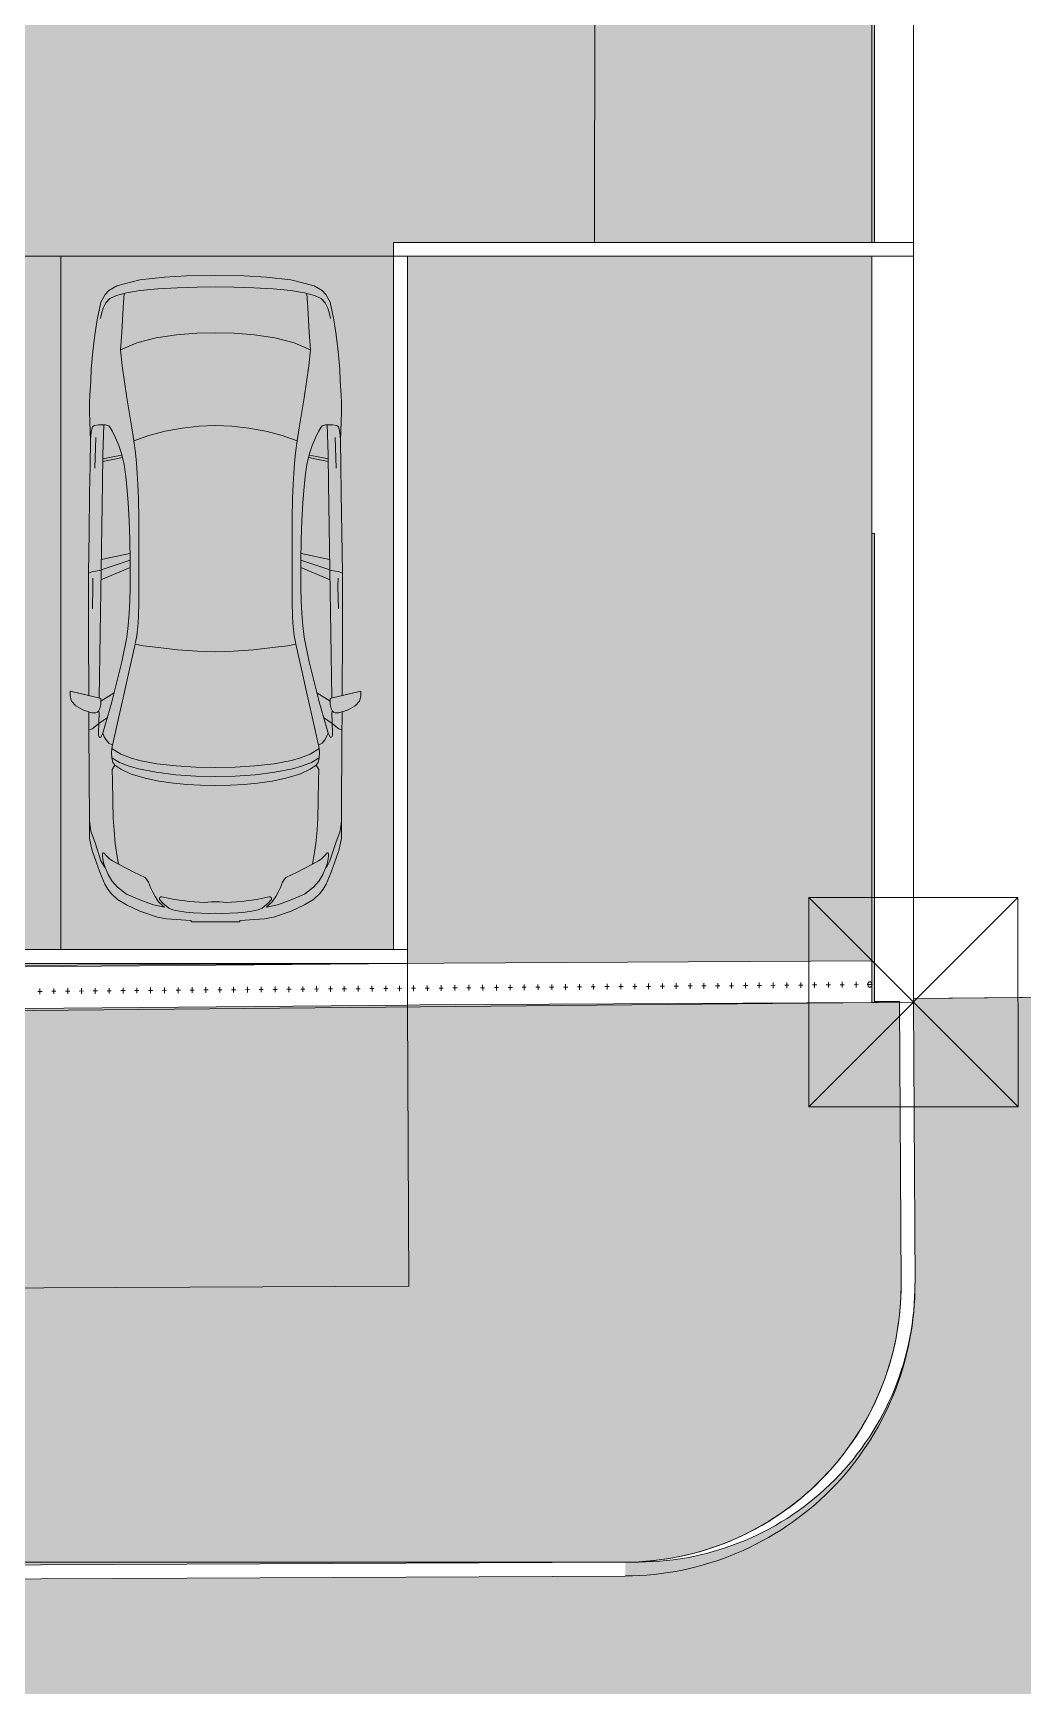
# Model space of a CAD drawing. Header units: millimetres. Extents: x 141848 to 1648660, y -821378 to -151356.
# Drawn here: x 466537 to 473676, y -275999 to -264077 of the extents above; entities that cross this region are included whole.
import ezdxf

# ---------------------------------------------------------------- set-up
doc = ezdxf.new("R2010")
doc.units = ezdxf.units.MM
doc.header["$MEASUREMENT"] = 0
doc.linetypes.add('Points tirets', pattern=[335.138881, 176.388884, -88.194442, 0, -70.555556])
doc.linetypes.add('Wipeout_Contour', pattern=[1000, 0, -1000])
for name, color, linetype in [('Cars', 7, 'Continuous'), ('Divers - Dessin général', 7, 'Continuous'), ('Sols_ Dalles', 7, 'Continuous'), ('Structure - Murs extérieurs', 7, 'Continuous'), ('TopoAlt', 7, 'Continuous'), ('wall', 7, 'Continuous')]:
    doc.layers.add(name, color=color, linetype=linetype)

# ---------------------------------------------------------------- blocks, each defined once
blk = doc.blocks.new('Dalle_31_2', base_point=(360548, -295063))
at = {"linetype": 'Continuous', "lineweight": 0, "true_color": 0x6f6f6f}
h = blk.add_hatch(color=8, dxfattribs=at)
h.paths.add_polyline_path([(360548, -295063), (487920, -293827), (487920, -270903), (487463, -270903), (472886, -271041), (472886, -271062, 0.001346), (472886, -271073), (472897, -273095, -0.414214), (470908, -275106), (462184, -275106, -0.005189), (462131, -275116), (454148, -275196), (438771, -275253, -0.386553), (436573, -273475, -0.025189), (436562, -273329), (436569, -267730, -0.098562), (436800, -266944), (436817, -266952, -0.258849), (438655, -265606), (438653, -265587), (439337, -265587), (439337, -265687), (439337, -270687), (469237, -270687), (469237, -265687), (470908, -265687), (472605, -265687), (472605, -163738), (371863, -163738), (371863, -271041), (371883, -271041), (371883, -272001), (371883, -272001, -0.409427), (367883, -275935), (360548, -275935)])
h.paths.add_polyline_path([(377135, -260640), (373845, -260640), (373845, -248365), (373845, -243090), (373845, -242190), (377135, -242190)], flags=0)
h.paths.add_polyline_path([(380203, -193811), (380203, -171996), (431506, -171996), (464310, -171996), (464310, -262266), (464310, -262366), (438594, -262351), (437926, -262351), (436550, -262351), (436550, -189811), (412055, -189811), (412055, -201781), (412055, -204496), (415454, -204496), (415454, -208496), (415454, -218296), (405655, -218296), (405655, -222496), (415475, -222496), (415475, -260811), (380203, -260811), (380203, -230016)], flags=0)
h.paths.add_polyline_path([(381437, -269434, -0.090319), (381558, -268728, -0.201449), (382612, -267593, -0.104211), (383418, -267415), (384017, -267409, -0.104045), (384825, -267571, -0.238255), (385984, -268953, -0.055189), (386036, -269390), (386038, -269611), (386051, -270890), (385792, -271893, -0.267949), (384070, -272909), (383470, -272915, -0.193717), (382079, -272370, -0.070569), (381728, -271931, -0.131652), (381451, -270934)], flags=0)
h.paths.add_polyline_path([(392017, -273452), (392030, -267378, -0.380557), (394017, -265610), (394094, -265610), (394094, -270610), (409094, -270610), (409094, -265610), (414056, -265610, -0.414214), (415556, -267110), (415556, -273661, -0.345502), (413837, -275433), (394027, -275599, -0.415791), (392017, -273599)], flags=0)
h.paths.add_polyline_path([(424210, -271504, -0.134474), (423930, -270485), (423930, -268985, -0.414214), (425930, -266985), (426530, -266985, -0.414214), (428530, -268985), (428530, -270485, -0.12882), (428274, -271466, -0.270936), (426530, -272485), (425930, -272485, -0.26498)], flags=0)
at = {"color": 9, "linetype": 'Continuous', "lineweight": 5, "flags": 128}
blk.add_lwpolyline([(487463, -270903), (472886, -271041), (472886, -271062, 0.001346), (472886, -271073), (472897, -273095, -0.414214), (470908, -275106), (462184, -275106, -0.005189), (462131, -275116), (454148, -275196)], format="xyb", dxfattribs=at)
blk.add_lwpolyline([(439337, -270687), (469237, -270687), (469237, -265687), (470908, -265687), (472605, -265687), (472605, -163738)], dxfattribs=at)
blk = doc.blocks.new('Dalle_44_2', base_point=(469237, -270787))
at = {"linetype": 'Continuous', "lineweight": 0, "true_color": 0x90b349}
blk.add_hatch(color=55, dxfattribs=at).paths.add_polyline_path([(469237, -270787), (439237, -270787), (439237, -273253), (469248, -273114), (469237, -271092), (469237, -271092, -0.001346), (469237, -271062), (469237, -271062)])
at = {"color": 7, "linetype": 'Continuous', "lineweight": 5, "flags": 128}
blk.add_lwpolyline([(469237, -270787), (439237, -270787), (439237, -273253), (469248, -273114), (469237, -271092), (469237, -271092, -0.001346), (469237, -271062), (469237, -271062)], format="xyb", close=True, dxfattribs=at)
blk = doc.blocks.new('Dalle_45_2', base_point=(436661, -273253))
at = {"layer": 'Sols_ Dalles', "linetype": 'Continuous', "lineweight": 0, "true_color": 0x2e271c}
blk.add_hatch(color=250, dxfattribs=at).paths.add_polyline_path([(436661, -273253, 0.415791), (438672, -275253), (470809, -275106, 0.414214), (472798, -273095), (472787, -271073, -0.001346), (472787, -271062), (472605, -271062), (472605, -267687), (472587, -267687), (472587, -265687), (469237, -265687), (469237, -270787), (469237, -271092), (469248, -273114), (439237, -273253), (439237, -270687), (439237, -265687), (438661, -265687, 0.258849), (436813, -267155, 0.098562), (436661, -267921)])
at = {"layer": 'Sols_ Dalles', "color": 250, "linetype": 'Continuous', "lineweight": 5, "true_color": 0x1f1f1f, "flags": 128}
blk.add_lwpolyline([(436661, -273253, 0.415791), (438672, -275253), (470809, -275106, 0.414214), (472798, -273095), (472787, -271073, -0.001346), (472787, -271062), (472605, -271062), (472605, -267687), (472587, -267687), (472587, -265687), (469237, -265687), (469237, -270787), (469237, -271092), (469248, -273114), (439237, -273253), (439237, -270687), (439237, -265687), (438661, -265687, 0.258849), (436813, -267155, 0.098562), (436661, -267921)], format="xyb", close=True, dxfattribs=at)
blk = doc.blocks.new('Dalle_46_2', base_point=(371875, -163719))
at = {"linetype": 'Continuous', "lineweight": 0, "true_color": 0x90b349}
blk.add_hatch(color=55, dxfattribs=at).paths.add_polyline_path([(371875, -163719), (371856, -271725), (373816, -271706), (373835, -165720), (470605, -165737), (470587, -265587), (472587, -265588), (472605, -163738)])
at = {"color": 7, "linetype": 'Continuous', "lineweight": 5, "flags": 128}
blk.add_lwpolyline([(371875, -163719), (371856, -271725), (373816, -271706), (373835, -165720), (470605, -165737), (470587, -265587), (472587, -265588), (472605, -163738)], close=True, dxfattribs=at)
blk = doc.blocks.new('Mur_228_2', base_point=(472905, -163438))
at = {"layer": 'TopoAlt', "color": 211, "linetype": 'Continuous', "lineweight": 5, "true_color": 0xfe55ff}
blk.add_line((472586, -270769), (472586, -271069), dxfattribs=at)
at = {"layer": 'TopoAlt', "color": 211, "linetype": 'Continuous', "lineweight": 5, "true_color": 0xfe55ff, "flags": 128}
for points in [[(472605, -163738), (472586, -270769)], [(472886, -271068), (472905, -163738)], [(472886, -271068), (472586, -271069)]]:
    blk.add_lwpolyline(points, dxfattribs=at)
blk = doc.blocks.new('Mur_229_2', base_point=(472886, -271068))
at = {"color": 254, "linetype": 'Wipeout_Contour', "lineweight": 0, "ltscale": 2164476.655054608}
blk.add_wipeout([(472586, -270769), (464208, -270814), (464209, -271114), (472586, -271069)], dxfattribs=at).dxf.layer = 'TopoAlt'
at = {"layer": 'TopoAlt', "color": 211, "linetype": 'Continuous', "lineweight": 5, "true_color": 0xfe55ff}
blk.add_line((472586, -270769), (472586, -271069), dxfattribs=at)
at = {"layer": 'TopoAlt', "color": 190, "linetype": 'Continuous', "lineweight": 5, "true_color": 0x8002ff, "flags": 128}
for points in [[(472586, -270769), (464208, -270814)], [(464209, -271114), (464208, -270814)], [(464209, -271114), (472586, -271069)]]:
    blk.add_lwpolyline(points, dxfattribs=at)
blk = doc.blocks.new('Mur_230_2', base_point=(436749, -271371))
at = {"color": 254, "linetype": 'Wipeout_Contour', "lineweight": 0, "ltscale": 2111898.299164728}
blk.add_wipeout([(436749, -271371), (469237, -271087), (469234, -270787), (436746, -271072)], dxfattribs=at).dxf.layer = 'TopoAlt'
at = {"layer": 'TopoAlt', "color": 190, "linetype": 'Continuous', "lineweight": 5, "true_color": 0x8002ff, "flags": 128}
for points in [[(469234, -270787), (436746, -271072)], [(436749, -271371), (469237, -271087)]]:
    blk.add_lwpolyline(points, dxfattribs=at)
blk = doc.blocks.new('Mur_234_2', base_point=(469237, -271062))
at = {"layer": 'Structure - Murs extérieurs', "color": 7, "linetype": 'Continuous', "lineweight": 5, "flags": 128}
for points in [[(469237, -271062), (469237, -271062)], [(469237, -271162), (469237, -271162)]]:
    blk.add_lwpolyline(points, dxfattribs=at)
blk = doc.blocks.new('Mur_235_2', base_point=(469237, -270787))
at = {"color": 254, "linetype": 'Wipeout_Contour', "lineweight": 0, "ltscale": 1625107.434318408}
blk.add_wipeout([(469237, -270687), (469137, -270687), (469237, -270787)], dxfattribs=at).dxf.layer = 'Structure - Murs extérieurs'
at = {"color": 254, "linetype": 'Wipeout_Contour', "lineweight": 0, "ltscale": 1625072.165396581}
blk.add_wipeout([(469137, -270687), (469137, -270787), (469237, -270787)], dxfattribs=at).dxf.layer = 'Structure - Murs extérieurs'
at = {"layer": 'Structure - Murs extérieurs', "color": 7, "linetype": 'Continuous', "lineweight": 5, "flags": 128}
blk.add_lwpolyline([(469237, -270787), (469237, -270687)], dxfattribs=at)
at = {"color": 254, "linetype": 'Wipeout_Contour', "lineweight": 0, "ltscale": 2115422.418738119}
blk.add_wipeout([(439337, -270787), (469137, -270787), (469137, -270687), (439337, -270687)], dxfattribs=at).dxf.layer = 'Structure - Murs extérieurs'
at = {"layer": 'Structure - Murs extérieurs', "color": 7, "linetype": 'Continuous', "lineweight": 5, "flags": 128}
for points in [[(469137, -270687), (439337, -270687)], [(439237, -270787), (469237, -270787)]]:
    blk.add_lwpolyline(points, dxfattribs=at)
blk = doc.blocks.new('Mur_242_2', base_point=(438672, -275253))
at = {"color": 254, "linetype": 'Wipeout_Contour', "lineweight": 0, "ltscale": 2126444.692493627}
blk.add_wipeout([(438672, -275353), (470809, -275206), (470809, -275106), (438672, -275253)], dxfattribs=at).dxf.layer = 'Structure - Murs extérieurs'
at = {"layer": 'Structure - Murs extérieurs', "color": 7, "linetype": 'Continuous', "lineweight": 5, "flags": 128}
for points in [[(470809, -275106), (438672, -275253)], [(438672, -275353), (470809, -275206)]]:
    blk.add_lwpolyline(points, dxfattribs=at)
blk = doc.blocks.new('Mur_243_2', base_point=(470809, -275106))
at = {"layer": 'Structure - Murs extérieurs', "color": 7, "linetype": 'Continuous', "lineweight": 5}
for radius, start in [(2100, 270.3073), (2000, 270.3084)]:
    blk.add_arc((470798, -273106), radius, start, 0.3084, dxfattribs=at)
blk = doc.blocks.new('Mur_244_2', base_point=(472798, -273095))
at = {"color": 254, "linetype": 'Wipeout_Contour', "lineweight": 0, "ltscale": 2182146.741935345}
blk.add_wipeout([(472898, -273095), (472887, -271072), (472787, -271073), (472798, -273095)], dxfattribs=at).dxf.layer = 'Structure - Murs extérieurs'
at = {"layer": 'Structure - Murs extérieurs', "color": 7, "linetype": 'Continuous', "lineweight": 5, "flags": 128}
for points in [[(472787, -271073), (472798, -273095)], [(472898, -273095), (472887, -271072)]]:
    blk.add_lwpolyline(points, dxfattribs=at)
blk = doc.blocks.new('Mur_245_2', base_point=(472787, -271062))
at = {"layer": 'Structure - Murs extérieurs', "color": 7, "linetype": 'Continuous', "lineweight": 5}
for radius in [2000, 1900]:
    blk.add_arc((474787, -271062), radius, 180, 180.3084, dxfattribs=at)
blk = doc.blocks.new('Mur_246_2', base_point=(472887, -265687))
at = {"color": 254, "linetype": 'Wipeout_Contour', "lineweight": 0, "ltscale": 1617479.029687208}
blk.add_wipeout([(469237, -265687), (469137, -265587), (469137, -265687)], dxfattribs=at).dxf.layer = 'Structure - Murs extérieurs'
at = {"color": 254, "linetype": 'Wipeout_Contour', "lineweight": 0, "ltscale": 2163195.267293322}
blk.add_wipeout([(469237, -265687), (472887, -265687), (472887, -265587), (469237, -265587)], dxfattribs=at).dxf.layer = 'Structure - Murs extérieurs'
at = {"color": 254, "linetype": 'Wipeout_Contour', "lineweight": 0, "ltscale": 1617515.419526899}
blk.add_wipeout([(469237, -265587), (469137, -265587), (469237, -265687)], dxfattribs=at).dxf.layer = 'Structure - Murs extérieurs'
at = {"layer": 'Structure - Murs extérieurs', "color": 7, "linetype": 'Continuous', "lineweight": 5, "flags": 128}
for points in [[(469137, -265587), (469137, -265687)], [(472887, -265587), (469137, -265587)], [(469237, -265687), (472887, -265687)]]:
    blk.add_lwpolyline(points, dxfattribs=at)
blk = doc.blocks.new('Mur_247_2', base_point=(469237, -265687))
at = {"color": 254, "linetype": 'Wipeout_Contour', "lineweight": 0, "ltscale": 2161723.978323676}
blk.add_wipeout([(469237, -270687), (469237, -265687), (469137, -265687), (469137, -270687)], dxfattribs=at).dxf.layer = 'Structure - Murs extérieurs'
at = {"layer": 'Structure - Murs extérieurs', "color": 7, "linetype": 'Continuous', "lineweight": 5, "flags": 128}
for points in [[(469137, -265687), (469137, -270687)], [(469237, -270687), (469237, -265687)]]:
    blk.add_lwpolyline(points, dxfattribs=at)
blk = doc.blocks.new('Garde-corps_9_2')
at = {"color": 7, "linetype": 'Continuous', "lineweight": 5}
for p, q in [((466587, -270969), (466587, -271009)), ((466702, -270988), (466672, -270988)), ((466687, -270968), (466687, -271008)), ((466802, -270987), (466772, -270987)), ((466787, -270967), (466787, -271007)), ((466901, -270986), (466871, -270987)), ((466886, -270966), (466887, -271006)), ((467001, -270985), (466971, -270986)), ((466986, -270966), (466986, -271006)), ((467101, -270985), (467071, -270985)), ((467086, -270965), (467086, -271005)), ((467201, -270984), (467171, -270984)), ((467186, -270964), (467186, -271004)), ((467301, -270983), (467271, -270983)), ((467285, -270963), (467286, -271003)), ((467400, -270982), (467370, -270982)), ((467385, -270962), (467385, -271002)), ((467500, -270981), (467470, -270982)), ((467485, -270961), (467485, -271001)), ((467600, -270981), (467570, -270981)), ((467585, -270961), (467585, -271001)), ((467700, -270980), (467670, -270980)), ((467684, -270960), (467685, -271000)), ((467799, -270979), (467769, -270979)), ((467784, -270959), (467784, -270999)), ((467899, -270978), (467869, -270978)), ((467884, -270958), (467884, -270998)), ((467999, -270977), (467969, -270978)), ((467984, -270957), (467984, -270997)), ((468099, -270976), (468069, -270977)), ((468083, -270957), (468084, -270997)), ((468198, -270976), (468168, -270976)), ((468183, -270956), (468183, -270996)), ((468298, -270975), (468268, -270975)), ((468283, -270955), (468283, -270995)), ((468398, -270974), (468368, -270974)), ((468383, -270954), (468383, -270994)), ((468498, -270973), (468468, -270973)), ((468482, -270953), (468483, -270993)), ((468597, -270972), (468567, -270973)), ((468582, -270952), (468583, -270992)), ((468697, -270972), (468667, -270972)), ((468682, -270952), (468682, -270992)), ((468797, -270971), (468767, -270971)), ((468782, -270951), (468782, -270991)), ((468897, -270970), (468867, -270970)), ((468881, -270950), (468882, -270990)), ((468996, -270969), (468966, -270969)), ((468981, -270949), (468982, -270989)), ((469096, -270968), (469066, -270969)), ((469081, -270948), (469081, -270988)), ((469196, -270967), (469166, -270968)), ((469181, -270948), (469181, -270988)), ((469296, -270967), (469266, -270967)), ((469280, -270947), (469281, -270987)), ((469395, -270966), (469365, -270966)), ((469380, -270946), (469381, -270986)), ((469495, -270965), (469465, -270965)), ((469480, -270945), (469480, -270985)), ((469595, -270964), (469565, -270964)), ((469580, -270944), (469580, -270984)), ((469695, -270963), (469665, -270964)), ((469679, -270943), (469680, -270983)), ((469794, -270963), (469764, -270963)), ((469779, -270943), (469780, -270983)), ((469894, -270962), (469864, -270962)), ((469879, -270942), (469879, -270982)), ((469994, -270961), (469964, -270961)), ((469979, -270941), (469979, -270981)), ((470094, -270960), (470064, -270960)), ((470079, -270940), (470079, -270980)), ((470193, -270959), (470163, -270959)), ((470178, -270939), (470179, -270979)), ((470293, -270958), (470263, -270959)), ((470278, -270939), (470278, -270979)), ((470393, -270958), (470363, -270958)), ((470378, -270938), (470378, -270978)), ((470493, -270957), (470463, -270957)), ((470478, -270937), (470478, -270977)), ((470592, -270956), (470562, -270956)), ((470577, -270936), (470578, -270976)), ((470692, -270955), (470662, -270955)), ((470677, -270935), (470677, -270975)), ((470792, -270954), (470762, -270955)), ((470777, -270934), (470777, -270974)), ((470892, -270954), (470862, -270954)), ((470877, -270934), (470877, -270974)), ((470991, -270953), (470961, -270953)), ((470976, -270933), (470977, -270973)), ((471091, -270952), (471061, -270952)), ((471076, -270932), (471076, -270972)), ((471191, -270951), (471161, -270951)), ((471176, -270931), (471176, -270971)), ((471291, -270950), (471261, -270950)), ((471276, -270930), (471276, -270970)), ((471391, -270949), (471361, -270950)), ((471375, -270930), (471376, -270970)), ((471490, -270949), (471460, -270949)), ((471475, -270929), (471475, -270969)), ((471590, -270948), (471560, -270948)), ((471575, -270928), (471575, -270968)), ((471690, -270947), (471660, -270947)), ((471675, -270927), (471675, -270967)), ((471790, -270946), (471760, -270946)), ((471774, -270926), (471775, -270966)), ((471889, -270945), (471859, -270946)), ((471874, -270925), (471874, -270965)), ((471989, -270944), (471959, -270945)), ((471974, -270925), (471974, -270965)), ((472089, -270944), (472059, -270944)), ((472074, -270924), (472074, -270964)), ((472189, -270943), (472159, -270943)), ((472173, -270923), (472174, -270963)), ((472288, -270942), (472258, -270942)), ((472273, -270922), (472273, -270962)), ((472388, -270941), (472358, -270941)), ((472373, -270921), (472373, -270961)), ((472488, -270940), (472458, -270941)), ((472473, -270921), (472473, -270961)), ((466602, -270989), (466572, -270989))]:
    blk.add_line(p, q, dxfattribs=at)
at = {"color": 7, "linetype": 'Points tirets', "lineweight": 5}
blk.add_line((472553, -270940), (472588, -270940), dxfattribs=at)
at = {"color": 7, "linetype": 'Continuous', "lineweight": 5, "flags": 128}
blk.add_lwpolyline([(472573, -270960), (472575, -270959), (472578, -270958), (472580, -270957), (472582, -270955), (472584, -270952), (472586, -270950), (472587, -270946), (472587, -270943), (472588, -270940), (472587, -270936), (472587, -270933), (472585, -270930), (472584, -270927), (472582, -270924), (472580, -270922), (472578, -270921), (472575, -270920), (472572, -270920), (472570, -270920), (472567, -270921), (472565, -270922), (472563, -270924), (472561, -270927), (472560, -270930), (472558, -270933), (472558, -270936), (472558, -270940), (472558, -270943), (472559, -270947), (472560, -270950), (472561, -270953), (472563, -270955), (472565, -270957), (472568, -270959), (472570, -270959)], close=True, dxfattribs=at)
blk = doc.blocks.new('Car 0025')
at = {"layer": 'Cars', "color": 7, "linetype": 'Continuous', "lineweight": 13}
for p, q in [((-380, 4659), (-557, 4638)), ((-557, 4638), (-380, 4659)), ((-220, 4667), (-380, 4659)), ((-380, 4659), (-220, 4667)), ((-12, 4670), (-220, 4667)), ((-220, 4667), (-12, 4670)), ((195, 4667), (-12, 4670)), ((195, 4667), (-12, 4670)), ((355, 4659), (195, 4667)), ((355, 4659), (195, 4667)), ((532, 4638), (355, 4659)), ((532, 4638), (355, 4659)), ((-808, 4534), (-839, 4479)), ((-839, 4479), (-808, 4534)), ((-781, 4563), (-808, 4534)), ((-808, 4534), (-781, 4563)), ((-724, 4595), (-781, 4563)), ((-781, 4563), (-724, 4595)), ((-654, 4545), (-726, 4526)), ((-557, 4638), (-724, 4595)), ((-724, 4595), (-557, 4638)), ((-670, 4541), (-677, 4436)), ((-654, 4545), (-556, 4561)), ((-556, 4561), (-428, 4573)), ((-428, 4573), (-288, 4582)), ((-288, 4582), (-145, 4586)), ((-145, 4586), (-12, 4588)), ((121, 4586), (-12, 4588)), ((264, 4582), (121, 4586)), ((404, 4573), (264, 4582)), ((531, 4561), (404, 4573)), ((630, 4545), (531, 4561)), ((699, 4595), (532, 4638)), ((699, 4595), (532, 4638)), ((630, 4545), (702, 4526)), ((646, 4541), (653, 4436)), ((757, 4563), (699, 4595)), ((757, 4563), (699, 4595)), ((784, 4534), (757, 4563)), ((784, 4534), (757, 4563)), ((815, 4479), (784, 4534)), ((815, 4479), (784, 4534)), ((-839, 4479), (-866, 4350)), ((-866, 4350), (-839, 4479)), ((-835, 4394), (-823, 4435)), ((-823, 4435), (-804, 4474)), ((-804, 4474), (-775, 4504)), ((-775, 4504), (-726, 4526)), ((-677, 4436), (-688, 4260)), ((653, 4436), (664, 4260)), ((751, 4504), (702, 4526)), ((780, 4474), (751, 4504)), ((799, 4435), (780, 4474)), ((811, 4394), (799, 4435)), ((841, 4350), (815, 4479)), ((841, 4350), (815, 4479)), ((-866, 4350), (-883, 4241)), ((-866, 4350), (-883, 4241)), ((-842, 4360), (-835, 4394)), ((817, 4360), (811, 4394)), ((859, 4241), (841, 4350)), ((841, 4350), (859, 4241)), ((-883, 4241), (-897, 4123)), ((-883, 4241), (-897, 4123)), ((-883, 4241), (-883, 4241)), ((-688, 4260), (-696, 4135)), ((-579, 4185), (-696, 4134)), ((-441, 4220), (-579, 4185)), ((-293, 4242), (-441, 4220)), ((-147, 4253), (-293, 4242)), ((-12, 4257), (-147, 4253)), ((-12, 4257), (123, 4253)), ((123, 4253), (269, 4242)), ((269, 4242), (417, 4220)), ((417, 4220), (555, 4185)), ((555, 4185), (672, 4134)), ((664, 4260), (672, 4135)), ((873, 4123), (859, 4241)), ((859, 4241), (873, 4123)), ((-897, 4123), (-908, 3995)), ((-908, 3995), (-897, 4123)), ((-696, 4135), (-685, 4019)), ((672, 4135), (661, 4019)), ((884, 3995), (873, 4123)), ((884, 3995), (873, 4123)), ((-908, 3995), (-912, 3906)), ((-912, 3906), (-908, 3995)), ((-685, 4019), (-652, 3787)), ((661, 4019), (628, 3787)), ((888, 3906), (884, 3995)), ((888, 3906), (884, 3995)), ((-912, 3906), (-918, 3810)), ((-918, 3810), (-912, 3906)), ((894, 3810), (888, 3906)), ((894, 3810), (888, 3906)), ((-918, 3810), (-920, 3752)), ((-920, 3752), (-918, 3810)), ((-920, 3752), (-920, 3684)), ((-920, 3752), (-920, 3684)), ((-652, 3787), (-616, 3571)), ((628, 3787), (592, 3571)), ((896, 3752), (894, 3810)), ((896, 3752), (894, 3810)), ((896, 3684), (896, 3752)), ((896, 3752), (896, 3684)), ((-920, 3684), (-913, 3481)), ((-913, 3481), (-920, 3684)), ((-899, 3579), (-907, 3551)), ((-886, 3589), (-899, 3579)), ((-855, 3594), (-886, 3589)), ((-805, 3593), (-855, 3594)), ((-824, 3378), (-818, 3593)), ((-782, 3585), (-805, 3593)), ((-769, 3570), (-782, 3585)), ((-130, 3584), (-252, 3570)), ((-12, 3589), (-130, 3584)), ((-12, 3589), (105, 3584)), ((105, 3584), (228, 3570)), ((745, 3570), (758, 3585)), ((758, 3585), (781, 3593)), ((781, 3593), (831, 3594)), ((800, 3378), (794, 3593)), ((831, 3594), (862, 3589)), ((862, 3589), (875, 3579)), ((875, 3579), (883, 3551)), ((889, 3481), (896, 3684)), ((889, 3481), (896, 3684)), ((-913, 3481), (-915, 3300)), ((-915, 3300), (-913, 3481)), ((-912, 3519), (-913, 3481)), ((-907, 3551), (-912, 3519)), ((-874, 3502), (-882, 3281)), ((-754, 3544), (-769, 3570)), ((-733, 3500), (-754, 3544)), ((-710, 3443), (-733, 3500)), ((-616, 3571), (-601, 3478)), ((-493, 3517), (-601, 3478)), ((-601, 3478), (-589, 3391)), ((-375, 3548), (-493, 3517)), ((-252, 3570), (-375, 3548)), ((228, 3570), (351, 3548)), ((351, 3548), (469, 3517)), ((469, 3517), (576, 3478)), ((576, 3478), (565, 3391)), ((592, 3571), (576, 3478)), ((685, 3443), (709, 3500)), ((709, 3500), (730, 3544)), ((730, 3544), (745, 3570)), ((850, 3502), (858, 3281)), ((883, 3551), (888, 3519)), ((888, 3519), (889, 3481)), ((891, 3300), (889, 3481)), ((891, 3300), (889, 3481)), ((-827, 3170), (-824, 3378)), ((-825, 3329), (-740, 3346)), ((-824, 3348), (-740, 3365)), ((-740, 3365), (-688, 3375)), ((-740, 3346), (-683, 3357)), ((-690, 3386), (-710, 3443)), ((-670, 3308), (-690, 3386)), ((-589, 3391), (-582, 3317)), ((565, 3391), (558, 3317)), ((646, 3308), (666, 3386)), ((716, 3346), (659, 3357)), ((716, 3365), (663, 3375)), ((666, 3386), (685, 3443)), ((800, 3348), (716, 3365)), ((800, 3329), (716, 3346)), ((803, 3170), (800, 3378)), ((-915, 3300), (-920, 3097)), ((-915, 3300), (-920, 3097)), ((-659, 3221), (-670, 3308)), ((-653, 3171), (-659, 3221)), ((-582, 3317), (-577, 3243)), ((-577, 3243), (-573, 3166)), ((553, 3243), (549, 3166)), ((558, 3317), (553, 3243)), ((629, 3171), (635, 3221)), ((635, 3221), (646, 3308)), ((895, 3097), (891, 3300)), ((891, 3300), (895, 3097)), ((-832, 2860), (-827, 3170)), ((-648, 3119), (-653, 3171)), ((-642, 3031), (-648, 3119)), ((-573, 3166), (-568, 3058)), ((549, 3166), (544, 3058)), ((618, 3031), (624, 3119)), ((624, 3119), (629, 3171)), ((808, 2860), (803, 3170)), ((-920, 3097), (-924, 2814)), ((-920, 3097), (-924, 2814)), ((-635, 2903), (-642, 3031)), ((-568, 3058), (-564, 2920)), ((544, 3058), (540, 2920)), ((611, 2903), (618, 3031)), ((900, 2814), (895, 3097)), ((895, 3097), (900, 2814)), ((-630, 2760), (-635, 2903)), ((-564, 2920), (-564, 2317)), ((540, 2920), (540, 2317)), ((606, 2760), (611, 2903)), ((-924, 2814), (-927, 2523)), ((-924, 2814), (-927, 2523)), ((-837, 2545), (-832, 2860)), ((-628, 2616), (-630, 2760)), ((604, 2616), (606, 2760)), ((813, 2545), (808, 2860)), ((903, 2523), (900, 2814)), ((900, 2814), (903, 2523)), ((-836, 2622), (-629, 2665)), ((811, 2622), (605, 2665)), ((-927, 2523), (-929, 2090)), ((-929, 2090), (-927, 2523)), ((-927, 2523), (-905, 2532)), ((-905, 2532), (-903, 2533)), ((-903, 2533), (-900, 2534)), ((-900, 2534), (-874, 2538)), ((-874, 2538), (-837, 2545)), ((-837, 2545), (-843, 2088)), ((-838, 2476), (-628, 2565)), ((-628, 2616), (-837, 2546)), ((-627, 2418), (-628, 2616)), ((603, 2418), (604, 2616)), ((604, 2616), (813, 2546)), ((814, 2476), (604, 2565)), ((813, 2545), (819, 2088)), ((850, 2538), (813, 2545)), ((876, 2534), (850, 2538)), ((879, 2533), (876, 2534)), ((881, 2532), (879, 2533)), ((903, 2523), (881, 2532)), ((905, 2090), (903, 2523)), ((905, 2090), (903, 2523)), ((-896, 2426), (-898, 2267)), ((-897, 2488), (-896, 2426)), ((-631, 2324), (-627, 2418)), ((606, 2324), (603, 2418)), ((873, 2488), (871, 2426)), ((871, 2426), (874, 2267)), ((-635, 2232), (-631, 2324)), ((-564, 2317), (-568, 2213)), ((540, 2317), (544, 2213)), ((611, 2232), (606, 2324)), ((-641, 2145), (-635, 2232)), ((-570, 2164), (-574, 2117)), ((-568, 2213), (-570, 2164)), ((544, 2213), (546, 2164)), ((546, 2164), (550, 2117)), ((617, 2145), (611, 2232)), ((-929, 2090), (-926, 1640)), ((-926, 1640), (-929, 2090)), ((-843, 2088), (-850, 1622)), ((-687, 1883), (-652, 2062)), ((-652, 2062), (-641, 2145)), ((-580, 2070), (-589, 2025)), ((-574, 2117), (-580, 2070)), ((550, 2117), (556, 2070)), ((556, 2070), (564, 2025)), ((628, 2062), (617, 2145)), ((663, 1883), (628, 2062)), ((819, 2088), (826, 1622)), ((902, 1640), (905, 2090)), ((902, 1640), (905, 2090)), ((-592, 2010), (-632, 1830)), ((-592, 2010), (-589, 2025)), ((-592, 2010), (-533, 2000)), ((-589, 2025), (-588, 2025)), ((-533, 2000), (-424, 1986)), ((-424, 1986), (-287, 1971)), ((-287, 1971), (-143, 1960)), ((-143, 1960), (-12, 1956)), ((119, 1960), (-12, 1956)), ((263, 1971), (119, 1960)), ((400, 1986), (263, 1971)), ((509, 2000), (400, 1986)), ((568, 2010), (509, 2000)), ((565, 2025), (564, 2025)), ((568, 2010), (565, 2025)), ((568, 2010), (608, 1830)), ((-760, 1595), (-687, 1883)), ((-632, 1830), (-674, 1646)), ((608, 1830), (650, 1646)), ((735, 1595), (663, 1883)), ((-926, 1640), (-1060, 1671)), ((-1060, 1671), (-1060, 1637)), ((-1060, 1671), (-888, 1631)), ((-1060, 1671), (-1060, 1637)), ((1036, 1671), (864, 1631)), ((1036, 1671), (902, 1640)), ((1036, 1637), (1036, 1671)), ((1036, 1671), (1036, 1637)), ((-1060, 1637), (-1051, 1599)), ((-1051, 1599), (-1060, 1637)), ((-1051, 1599), (-1019, 1567)), ((-1019, 1567), (-1051, 1599)), ((-1019, 1567), (-969, 1537)), ((-969, 1537), (-1019, 1567)), ((-888, 1631), (-865, 1626)), ((-865, 1626), (-840, 1620)), ((-840, 1575), (-847, 1548)), ((-743, 1660), (-840, 1600)), ((-840, 1620), (-840, 1575)), ((-760, 1595), (-825, 1368)), ((-674, 1646), (-715, 1465)), ((650, 1646), (691, 1465)), ((719, 1660), (816, 1600)), ((735, 1595), (801, 1368)), ((840, 1626), (816, 1620)), ((816, 1620), (816, 1575)), ((816, 1575), (822, 1548)), ((864, 1631), (840, 1626)), ((944, 1537), (995, 1567)), ((944, 1537), (995, 1567)), ((995, 1567), (1027, 1599)), ((995, 1567), (1027, 1599)), ((1027, 1599), (1036, 1637)), ((1027, 1599), (1036, 1637)), ((-969, 1537), (-926, 1523)), ((-903, 1515), (-969, 1537)), ((-926, 1523), (-926, 1468)), ((-926, 1468), (-926, 1523)), ((-926, 1468), (-925, 1390)), ((-926, 1468), (-925, 1390)), ((-875, 1515), (-903, 1515)), ((-854, 1438), (-879, 1418)), ((-864, 1520), (-875, 1515)), ((-856, 1528), (-864, 1520)), ((-851, 1522), (-859, 1526)), ((-847, 1548), (-856, 1528)), ((-854, 1438), (-856, 1376)), ((-851, 1522), (-854, 1438)), ((-792, 1482), (-854, 1438)), ((-715, 1465), (-755, 1282)), ((691, 1465), (731, 1282)), ((768, 1482), (830, 1438)), ((822, 1548), (832, 1528)), ((827, 1522), (834, 1526)), ((827, 1522), (830, 1438)), ((830, 1438), (855, 1418)), ((830, 1438), (832, 1376)), ((832, 1528), (840, 1520)), ((840, 1520), (850, 1515)), ((850, 1515), (878, 1515)), ((878, 1515), (944, 1537)), ((900, 1390), (902, 1468)), ((902, 1468), (900, 1390)), ((902, 1523), (944, 1537)), ((902, 1468), (902, 1523)), ((902, 1468), (902, 1523)), ((-901, 1401), (-925, 1390)), ((-925, 1390), (-921, 735)), ((-925, 1390), (-921, 735)), ((-879, 1418), (-901, 1401)), ((-856, 1376), (-855, 1353)), ((-855, 1353), (-854, 1348)), ((-854, 1348), (-851, 1342)), ((-848, 1339), (-851, 1342)), ((-844, 1339), (-848, 1339)), ((-840, 1341), (-844, 1339)), ((-840, 1341), (-837, 1346)), ((-837, 1346), (-832, 1354)), ((-832, 1354), (-825, 1368)), ((-825, 1368), (-814, 1342)), ((-814, 1342), (-800, 1320)), ((-800, 1320), (-791, 1309)), ((776, 1320), (767, 1309)), ((789, 1342), (776, 1320)), ((801, 1368), (789, 1342)), ((808, 1354), (801, 1368)), ((813, 1346), (808, 1354)), ((816, 1341), (813, 1346)), ((816, 1341), (820, 1339)), ((820, 1339), (823, 1339)), ((823, 1339), (827, 1342)), ((830, 1348), (827, 1342)), ((831, 1353), (830, 1348)), ((832, 1376), (831, 1353)), ((855, 1418), (877, 1401)), ((877, 1401), (900, 1390)), ((896, 735), (900, 1390)), ((900, 1390), (896, 735)), ((-791, 1309), (-781, 1298)), ((-781, 1298), (-755, 1282)), ((-759, 1258), (-761, 1227)), ((-761, 1227), (-760, 1192)), ((-755, 1282), (-759, 1258)), ((-694, 1217), (-759, 1258)), ((-755, 1282), (-755, 1282)), ((-625, 1191), (-694, 1217)), ((601, 1191), (670, 1217)), ((670, 1217), (735, 1258)), ((757, 1298), (731, 1282)), ((731, 1282), (735, 1258)), ((731, 1282), (731, 1282)), ((735, 1258), (737, 1227)), ((737, 1227), (736, 1192)), ((767, 1309), (757, 1298)), ((-704, 1158), (-760, 1192)), ((-760, 1192), (-752, 1158)), ((-738, 1139), (-758, 1108)), ((-758, 1108), (-756, 1025)), ((-752, 1158), (-752, 1158)), ((-738, 1139), (-752, 1158)), ((-738, 1139), (-738, 1139)), ((-738, 1139), (-694, 1109)), ((-634, 1131), (-704, 1158)), ((-694, 1109), (-624, 1076)), ((-568, 1112), (-634, 1131)), ((-560, 1172), (-625, 1191)), ((-624, 1076), (-611, 1071)), ((-439, 1087), (-568, 1112)), ((-434, 1149), (-560, 1172)), ((-299, 1069), (-439, 1087)), ((-296, 1133), (-434, 1149)), ((-153, 1125), (-296, 1133)), ((-12, 1122), (-153, 1125)), ((-12, 1122), (129, 1125)), ((129, 1125), (271, 1133)), ((271, 1133), (410, 1149)), ((275, 1069), (415, 1087)), ((410, 1149), (536, 1172)), ((415, 1087), (544, 1112)), ((536, 1172), (601, 1191)), ((544, 1112), (609, 1131)), ((600, 1076), (587, 1071)), ((670, 1109), (600, 1076)), ((609, 1131), (680, 1158)), ((714, 1139), (670, 1109)), ((680, 1158), (736, 1192)), ((714, 1139), (728, 1158)), ((714, 1139), (714, 1139)), ((714, 1139), (734, 1108)), ((736, 1192), (728, 1158)), ((728, 1158), (728, 1158)), ((734, 1108), (732, 1025)), ((-756, 1025), (-756, 1025)), ((-756, 1025), (-753, 878)), ((-611, 1071), (-520, 1044)), ((-520, 1044), (-421, 1023)), ((-421, 1023), (-316, 1008)), ((-316, 1008), (-218, 999)), ((-154, 1059), (-299, 1069)), ((-218, 999), (-120, 994)), ((-12, 1056), (-154, 1059)), ((-120, 994), (-12, 992)), ((-12, 1056), (130, 1059)), ((96, 994), (-12, 992)), ((194, 999), (96, 994)), ((130, 1059), (275, 1069)), ((292, 1008), (194, 999)), ((397, 1023), (292, 1008)), ((496, 1044), (397, 1023)), ((587, 1071), (496, 1044)), ((732, 1025), (729, 878)), ((732, 1025), (732, 1025)), ((-753, 878), (-749, 757)), ((729, 878), (725, 757)), ((-921, 735), (-921, 684)), ((-921, 735), (-921, 684)), ((-921, 735), (-911, 661)), ((-749, 757), (-744, 670)), ((725, 757), (720, 670)), ((896, 735), (887, 661)), ((896, 684), (896, 735)), ((896, 735), (896, 684)), ((-921, 684), (-921, 646)), ((-921, 684), (-921, 646)), ((-921, 646), (-920, 612)), ((-921, 646), (-920, 612)), ((-920, 612), (-917, 588)), ((-920, 612), (-917, 588)), ((-911, 661), (-879, 579)), ((-900, 632), (-900, 631)), ((-744, 670), (-736, 573)), ((-736, 573), (-744, 670)), ((720, 670), (711, 573)), ((711, 573), (720, 670)), ((887, 661), (855, 579)), ((875, 632), (875, 631)), ((893, 588), (896, 612)), ((896, 612), (893, 588)), ((896, 646), (896, 684)), ((896, 684), (896, 646)), ((896, 612), (896, 646)), ((896, 646), (896, 612)), ((-917, 588), (-907, 541)), ((-907, 541), (-917, 588)), ((-907, 541), (-900, 515)), ((-900, 515), (-907, 541)), ((-900, 515), (-846, 366)), ((-846, 366), (-900, 515)), ((-879, 579), (-838, 449)), ((-825, 505), (-827, 493)), ((-827, 493), (-826, 480)), ((-826, 480), (-825, 465)), ((-820, 506), (-825, 505)), ((-815, 504), (-820, 506)), ((-804, 490), (-815, 504)), ((-791, 476), (-804, 490)), ((-736, 573), (-722, 480)), ((-722, 480), (-712, 423)), ((698, 480), (687, 423)), ((711, 573), (698, 480)), ((766, 476), (780, 490)), ((780, 490), (791, 504)), ((791, 504), (796, 506)), ((796, 506), (800, 505)), ((800, 505), (803, 493)), ((802, 480), (801, 465)), ((803, 493), (802, 480)), ((855, 579), (813, 449)), ((822, 366), (876, 515)), ((822, 366), (876, 515)), ((876, 515), (883, 541)), ((876, 515), (883, 541)), ((883, 541), (893, 588)), ((883, 541), (893, 588)), ((-846, 366), (-809, 279)), ((-809, 279), (-846, 366)), ((-825, 423), (-838, 449)), ((-825, 465), (-819, 434)), ((-815, 408), (-825, 423)), ((-819, 434), (-813, 414)), ((-807, 399), (-815, 408)), ((-813, 414), (-807, 399)), ((-786, 349), (-807, 399)), ((-774, 461), (-791, 476)), ((-756, 448), (-774, 461)), ((-712, 423), (-756, 448)), ((-602, 367), (-712, 423)), ((-519, 328), (-602, 367)), ((495, 328), (578, 367)), ((578, 367), (687, 423)), ((687, 423), (731, 448)), ((731, 448), (749, 461)), ((749, 461), (766, 476)), ((762, 349), (783, 399)), ((789, 414), (783, 399)), ((783, 399), (791, 408)), ((785, 279), (822, 366)), ((785, 279), (822, 366)), ((795, 434), (789, 414)), ((791, 408), (801, 423)), ((801, 465), (795, 434)), ((801, 423), (813, 449)), ((-809, 279), (-788, 243)), ((-809, 279), (-788, 243)), ((-788, 243), (-764, 212)), ((-788, 243), (-764, 212)), ((-759, 304), (-786, 349)), ((-719, 259), (-759, 304)), ((-654, 208), (-719, 259)), ((-509, 317), (-519, 328)), ((-496, 295), (-509, 317)), ((-480, 257), (-496, 295)), ((-465, 223), (-480, 257)), ((441, 223), (456, 257)), ((456, 257), (472, 295)), ((472, 295), (485, 317)), ((485, 317), (495, 328)), ((630, 208), (695, 259)), ((695, 259), (735, 304)), ((735, 304), (762, 349)), ((740, 212), (764, 243)), ((764, 243), (740, 212)), ((764, 243), (785, 279)), ((785, 279), (764, 243)), ((-764, 212), (-719, 170)), ((-764, 212), (-719, 170)), ((-719, 170), (-655, 131)), ((-719, 170), (-655, 131)), ((-655, 131), (-558, 84)), ((-655, 131), (-558, 84)), ((-654, 208), (-546, 161)), ((-546, 161), (-459, 131)), ((-447, 190), (-465, 223)), ((-379, 113), (-459, 131)), ((-422, 153), (-447, 190)), ((-396, 128), (-422, 153)), ((-417, 180), (-414, 184)), ((-416, 169), (-417, 180)), ((-393, 142), (-416, 169)), ((-414, 184), (-407, 188)), ((-407, 188), (-398, 188)), ((-398, 188), (-307, 169)), ((-379, 113), (-396, 128)), ((-349, 107), (-393, 142)), ((-307, 169), (-196, 155)), ((-196, 155), (-93, 148)), ((-42, 153), (-93, 148)), ((-42, 153), (-11, 153)), ((18, 153), (-13, 153)), ((18, 153), (69, 148)), ((172, 155), (69, 148)), ((283, 169), (172, 155)), ((374, 188), (283, 169)), ((324, 107), (369, 142)), ((355, 113), (435, 131)), ((355, 113), (371, 128)), ((369, 142), (392, 169)), ((371, 128), (397, 153)), ((383, 188), (374, 188)), ((390, 184), (383, 188)), ((392, 180), (390, 184)), ((392, 169), (392, 180)), ((397, 153), (423, 190)), ((423, 190), (441, 223)), ((522, 161), (435, 131)), ((630, 208), (522, 161)), ((534, 84), (631, 131)), ((631, 131), (534, 84)), ((631, 131), (695, 170)), ((695, 170), (631, 131)), ((695, 170), (740, 212)), ((740, 212), (695, 170)), ((-558, 84), (-431, 42)), ((-431, 42), (-558, 84)), ((-431, 42), (-365, 31)), ((-365, 31), (-431, 42)), ((-365, 31), (-293, 24)), ((-293, 24), (-365, 31)), ((-320, 95), (-349, 107)), ((-320, 95), (-297, 89)), ((-297, 89), (-271, 84)), ((-293, 24), (-225, 20)), ((-225, 20), (-293, 24)), ((-271, 84), (-226, 78)), ((-226, 78), (-174, 74)), ((-225, 20), (-188, 19)), ((-188, 19), (-225, 20)), ((-188, 19), (-188, 8)), ((-188, 8), (-188, 19)), ((-188, 8), (164, 8)), ((-188, 8), (-12, 8)), ((-55, 69), (-174, 74)), ((-73, 70), (-73, 70)), ((-12, 70), (-55, 69)), ((-12, 70), (31, 69)), ((164, 8), (-12, 8)), ((31, 69), (150, 74)), ((49, 70), (48, 70)), ((202, 78), (150, 74)), ((164, 19), (201, 20)), ((164, 19), (201, 20)), ((164, 8), (164, 19)), ((164, 8), (164, 19)), ((201, 20), (269, 24)), ((201, 20), (269, 24)), ((247, 84), (202, 78)), ((273, 89), (247, 84)), ((269, 24), (341, 31)), ((269, 24), (341, 31)), ((296, 95), (273, 89)), ((296, 95), (324, 107)), ((341, 31), (407, 42)), ((341, 31), (407, 42)), ((407, 42), (534, 84)), ((407, 42), (534, 84))]:
    blk.add_line(p, q, dxfattribs=at)

msp = doc.modelspace()

# ---------------------------------------------------------------- block references
at = {"color": 9, "linetype": 'Continuous', "lineweight": 5}
msp.add_blockref('Dalle_31_2', (360547.961, -295062.571), dxfattribs=at)
at = {"color": 7, "linetype": 'Continuous', "lineweight": 5}
for name, p in [('Dalle_46_2', (371875.266, -163719.495)), ('Dalle_44_2', (469237.088, -270787.354))]:
    msp.add_blockref(name, p, dxfattribs=at)
at = {"layer": 'Cars', "color": 7, "linetype": 'Continuous', "lineweight": 5, "zscale": 1000}
msp.add_blockref('Car 0025', (467865.07, -270495.784), dxfattribs=at)
at = {"layer": 'Sols_ Dalles', "color": 250, "linetype": 'Continuous', "lineweight": 5, "true_color": 0x1f1f1f}
msp.add_blockref('Dalle_45_2', (436660.829, -273253.269), dxfattribs=at)
at = {"layer": 'TopoAlt', "color": 211, "lineweight": 5, "true_color": 0xfe55ff}
msp.add_blockref('Mur_228_2', (472905.195, -163437.635), dxfattribs=at)

# ---------------------------------------------------------------- next in the draw order: block references
at = {"layer": 'Structure - Murs extérieurs', "color": 211, "lineweight": 5, "true_color": 0xfe55ff}
for name, p in [('Mur_246_2', (472886.858, -265687.294)), ('Mur_242_2', (438671.595, -275253.24))]:
    msp.add_blockref(name, p, dxfattribs=at)
at = {"layer": 'TopoAlt', "color": 211, "lineweight": 5, "true_color": 0xfe55ff}
msp.add_blockref('Mur_229_2', (472885.813, -271067.638), dxfattribs=at)

# ---------------------------------------------------------------- next in the draw order: block references
at = {"layer": 'Structure - Murs extérieurs', "color": 211, "lineweight": 5, "true_color": 0xfe55ff}
msp.add_blockref('Mur_243_2', (470808.586, -275105.97), dxfattribs=at)
at = {"layer": 'TopoAlt', "color": 211, "lineweight": 5, "true_color": 0xfe55ff}
msp.add_blockref('Mur_230_2', (436749.101, -271371.493), dxfattribs=at)

# ---------------------------------------------------------------- next in the draw order: block references
at = {"layer": 'Structure - Murs extérieurs', "color": 211, "lineweight": 5, "true_color": 0xfe55ff}
for name, p in [('Mur_235_2', (469237.088, -270787.292)), ('Mur_234_2', (469237.088, -271062.255)), ('Mur_244_2', (472797.791, -273095.233))]:
    msp.add_blockref(name, p, dxfattribs=at)

# ---------------------------------------------------------------- next in the draw order: linework, layer by layer
at = {"color": 14, "linetype": 'Continuous', "lineweight": 5, "true_color": 0xa40f02}
for p, q in [((472130.953, -270312.927), (473640.672, -271822.348)), ((472131.102, -271822.497), (473640.523, -270312.778))]:
    msp.add_line(p, q, dxfattribs=at)
at = {"color": 255, "linetype": 'Continuous', "lineweight": 5, "flags": 128}
msp.add_lwpolyline([(464237.088, -265687.294), (464237.088, -270687.294), (466737.088, -270687.294), (466737.088, -265687.294)], close=True, dxfattribs=at)
at = {"color": 14, "linetype": 'Continuous', "lineweight": 5, "true_color": 0xa40f02, "flags": 128}
msp.add_lwpolyline([(473640.523, -270312.778), (473640.672, -271822.348), (472131.102, -271822.497), (472130.953, -270312.927)], close=True, dxfattribs=at)
at = {"layer": 'wall', "color": 1, "linetype": 'Continuous', "lineweight": 5}
msp.add_line((472913.119, -271040.575), (487462.568, -270902.734), dxfattribs=at)

# ---------------------------------------------------------------- next in the draw order: block references
at = {"color": 7, "linetype": 'Continuous', "lineweight": 5}
msp.add_blockref('Garde-corps_9_2', (0, 0), dxfattribs=at)
at = {"layer": 'Structure - Murs extérieurs', "color": 211, "lineweight": 5, "true_color": 0xfe55ff}
for name, p in [('Mur_247_2', (469237.088, -265687.294)), ('Mur_245_2', (472786.876, -271062.255))]:
    msp.add_blockref(name, p, dxfattribs=at)

# ---------------------------------------------------------------- next in the draw order: linework, layer by layer
at = {"color": 253, "linetype": 'Continuous', "lineweight": 5, "true_color": 0x9f9f9f, "flags": 128}
msp.add_lwpolyline([(469237.088, -265687.294), (469237.088, -271062.255), (469237.103, -271062.255, 0.001345761), (469237.183, -271092.129), (469237.248, -271092.129), (469248.134, -273114.341), (439237.088, -273253.269), (439237.088, -265687.294)], format="xyb", dxfattribs=at)
at = {"color": 255, "linetype": 'Continuous', "lineweight": 5, "flags": 128}
msp.add_lwpolyline([(466737.088, -265687.294), (466737.088, -270687.294), (469237.088, -270687.294), (469237.088, -265687.294)], close=True, dxfattribs=at)
at = {"layer": 'Divers - Dessin général', "color": 14, "linetype": 'Continuous', "lineweight": 5, "true_color": 0x990000}
msp.add_lwpolyline([(472905.195, -163437.635), (472885.813, -271067.638), (371555.907, -272027.634), (371538.537, -197317.635), (371535.195, -163437.635)], close=True, dxfattribs=at)

doc.saveas('drawing.dxf')
